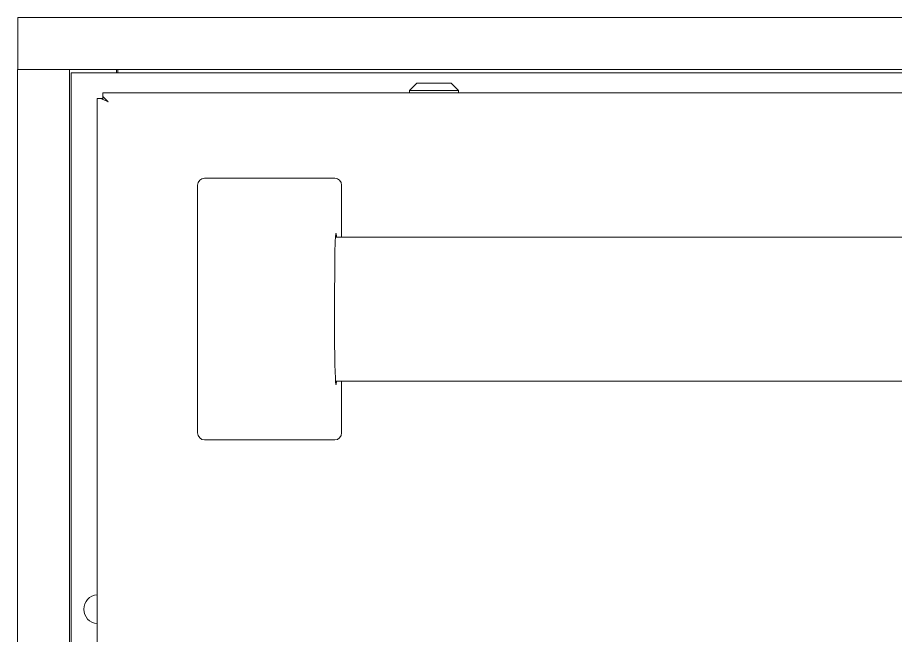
# Model space of a CAD drawing. Header units: millimetres. Extents: x 27602 to 523849, y 322139 to 568360.
# Drawn here: x 46970 to 56196, y 500822 to 507312 of the extents above; entities that cross this region are included whole.
import ezdxf

# ---------------------------------------------------------------- set-up
doc = ezdxf.new("R2010")
doc.units = ezdxf.units.MM

msp = doc.modelspace()

# ---------------------------------------------------------------- linework, layer by layer
at = {"color": 7, "lineweight": 13, "ltscale": 0.01125}
for p, q in [((46971.1, 507312), (46971.1, 506767.5)), ((46969.9, 506767.5), (47514.4, 506767.5))]:
    msp.add_line(p, q, dxfattribs=at)
at = {"color": 7, "lineweight": 13, "ltscale": 0.03937}
for p, q in [((46971.1, 507312), (82666.1, 507312)), ((46969.9, 495424.9), (46969.9, 506767.5)), ((46971.1, 506767.5), (82666.1, 506767.5)), ((47514.4, 495424.9), (47514.4, 506767.5)), ((47533.8, 506730), (47533.8, 495462.5)), ((47533.8, 506730), (82103.5, 506730)), ((47806.6, 506463.2), (47806.6, 495840.1)), ((81751.7, 506521), (47864.5, 506521)), ((50302.8, 505625.6), (48935, 505625.6)), ((48862.7, 502949.1), (48862.7, 505552.3)), ((79304.9, 505006.9), (50311.8, 505006.9)), ((79303.9, 503494.4), (50311.8, 503494.4)), ((50302.8, 502875.8), (48935, 502875.8))]:
    msp.add_line(p, q, dxfattribs=at)
at = {"color": 7, "lineweight": 13, "ltscale": 0.003313}
msp.add_line((46999.6, 507312), (47159.9, 507312), dxfattribs=at)
at = {"color": 7, "lineweight": 13, "ltscale": 0.003312}
msp.add_line((47320.2, 507312), (47159.9, 507312), dxfattribs=at)
at = {"color": 7, "lineweight": 13, "ltscale": 0.000774984}
for p, q in [((48010.5, 506730), (48010.5, 506767.5)), ((48023.8, 506730), (48023.8, 506767.5))]:
    msp.add_line(p, q, dxfattribs=at)
at = {"color": 7, "lineweight": 13, "ltscale": 0.002227}
for p, q in [((51166.2, 506623.9), (51090, 506547.6)), ((51528, 506623.9), (51604.2, 506547.6))]:
    msp.add_line(p, q, dxfattribs=at)
at = {"color": 7, "lineweight": 13, "ltscale": 0.007475}
msp.add_line((51166.2, 506623.9), (51528, 506623.9), dxfattribs=at)
at = {"color": 7, "lineweight": 13, "ltscale": 0.010625}
for p, q in [((51090, 506547.6), (51604.2, 506547.6)), ((51604.2, 506521), (51090, 506521))]:
    msp.add_line(p, q, dxfattribs=at)
at = {"color": 7, "lineweight": 13, "ltscale": 0.000550007}
for p, q in [((51090, 506521), (51090, 506547.6)), ((51604.2, 506521), (51604.2, 506547.6))]:
    msp.add_line(p, q, dxfattribs=at)
at = {"color": 7, "lineweight": 13, "ltscale": 0.00077928}
msp.add_line((47844.3, 506463.2), (47806.6, 506463.2), dxfattribs=at)
at = {"color": 7, "lineweight": 13, "ltscale": 0.000415712}
msp.add_line((47844.3, 506463.2), (47864.5, 506463.2), dxfattribs=at)
at = {"color": 7, "lineweight": 13, "ltscale": 0.000780301}
msp.add_line((47864.5, 506521), (47864.5, 506483.2), dxfattribs=at)
at = {"color": 7, "lineweight": 13, "ltscale": 0.00072287}
msp.add_line((47864.5, 506483.2), (47864.5, 506448.3), dxfattribs=at)
at = {"color": 7, "lineweight": 13, "ltscale": 0.011267}
for p, q in [((50375.2, 505006.9), (50375.2, 505552.3)), ((50375.2, 502949.1), (50375.2, 503494.4))]:
    msp.add_line(p, q, dxfattribs=at)
at = {"color": 7, "lineweight": 13, "ltscale": 0.03937}
for points in [[(47844.3, 506463.2), (47868.2, 506450.3), (47922.5, 506425.4)], [(47864.5, 506483.2), (47884, 506465.3), (47922.5, 506425.4)], [(50317, 505044), (50316.9, 505044), (50316.7, 505043.9), (50316.5, 505043.7), (50316.1, 505042.9), (50314.2, 505033.9), (50312.4, 505015.9), (50309, 504954.1), (50305.6, 504846.4), (50302.8, 504704.5), (50299.8, 504352.1), (50300.8, 503976.6), (50305.4, 503663.4), (50310, 503525.2), (50312.6, 503483.3), (50315.5, 503460.3), (50316.2, 503458.3), (50316.5, 503457.7), (50316.8, 503457.4), (50317, 503457.4)], [(50322.2, 505006.9), (50321.4, 505018.1), (50318.5, 505041.1), (50317.8, 505043.1), (50317.5, 505043.7), (50317.2, 505044), (50317, 505044)], [(50317, 503457.4), (50317.2, 503457.4), (50317.3, 503457.5), (50317.6, 503457.8), (50318, 503458.6), (50318.8, 503461.5), (50322.2, 503494.5)]]:
    msp.add_lwpolyline(points, dxfattribs=at)
msp.add_arc((47816.9, 501097.4), 151.3, 93.89932, 266.10068, dxfattribs=at)
for centre, major_axis, start_param, end_param in [((48935.3, 505552), (9.5, -73), 3.014197, 4.58138), ((50302.6, 505552), (-9.5, -73), 1.701806, 3.268989), ((48935.3, 502949.4), (9.5, 73), 1.701806, 3.268989), ((50302.6, 502949.4), (-9.5, 73), 3.014197, 4.58138)]:
    msp.add_ellipse(centre, major_axis=major_axis, ratio=0.985958, start_param=start_param, end_param=end_param, dxfattribs=at)

doc.saveas('drawing.dxf')
